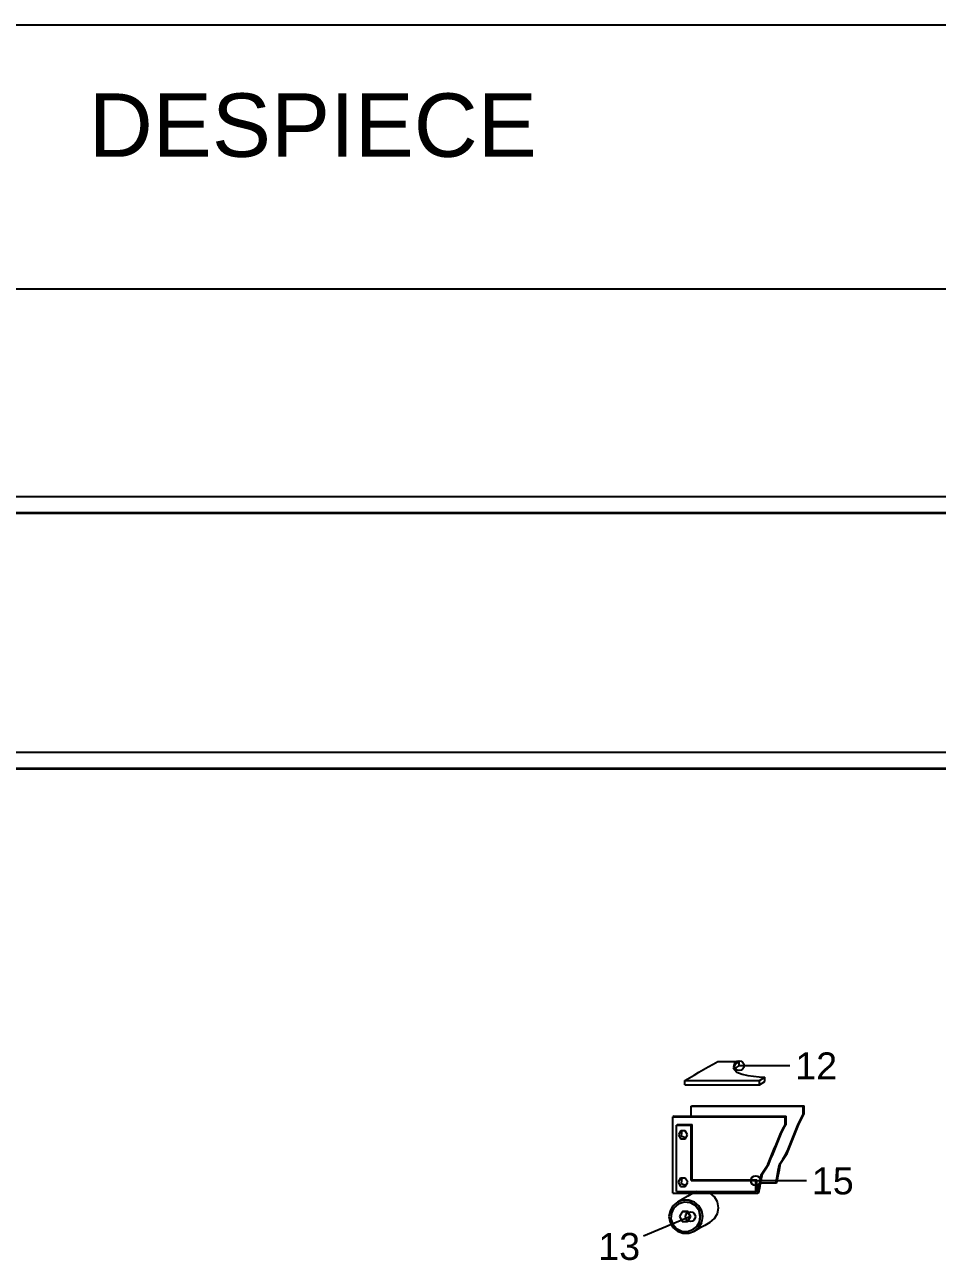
# Model space of a CAD drawing. Header units: millimetres. Extents: x 10 to 287, y 10 to 410.
# Drawn here: x 122.3 to 205.2, y 297.8 to 410 of the extents above; entities that cross this region are included whole.
import ezdxf
from ezdxf.enums import TextEntityAlignment as Align

# ---------------------------------------------------------------- set-up
doc = ezdxf.new("R2010")
doc.units = ezdxf.units.MM
doc.header["$MEASUREMENT"] = 0
doc.layers.add('DIBUJO', color=7, linetype='Continuous')
doc.layers.add('TEXTO', color=7, linetype='Continuous')
doc.styles.get("Standard").update_dxf_attribs({"font": 'arial.ttf'})

msp = doc.modelspace()

# ---------------------------------------------------------------- linework, layer by layer
at = {"layer": 'DIBUJO'}
for p, q in [((10, 410), (287, 410)), ((14, 386), (283, 386)), ((120.258, 367.143), (122.871, 367.143)), ((122.871, 367.143), (125.484, 367.143)), ((125.484, 367.143), (128.097, 367.143)), ((128.097, 367.143), (130.709, 367.143)), ((130.709, 367.143), (133.322, 367.143)), ((133.322, 367.143), (135.935, 367.143)), ((135.935, 367.143), (138.548, 367.143)), ((138.548, 367.143), (141.157, 367.143)), ((141.157, 367.143), (143.77, 367.143)), ((143.77, 367.143), (146.382, 367.143)), ((146.382, 367.143), (148.995, 367.143)), ((148.995, 367.143), (151.608, 367.143)), ((151.608, 367.143), (154.221, 367.143)), ((154.221, 367.143), (156.834, 367.143)), ((156.834, 367.143), (159.446, 367.143)), ((159.446, 367.143), (162.059, 367.143)), ((162.059, 367.143), (164.672, 367.143)), ((164.672, 367.143), (167.285, 367.143)), ((167.285, 367.143), (169.898, 367.143)), ((169.898, 367.143), (172.511, 367.143)), ((172.511, 367.143), (175.123, 367.143)), ((175.123, 367.143), (177.736, 367.143)), ((177.736, 367.143), (180.349, 367.143)), ((180.349, 367.143), (182.962, 367.143)), ((182.962, 367.143), (185.575, 367.143)), ((185.575, 367.143), (188.187, 367.143)), ((188.187, 367.143), (190.8, 367.143)), ((190.8, 367.143), (193.413, 367.143)), ((193.413, 367.143), (196.026, 367.143)), ((196.026, 367.143), (198.639, 367.143)), ((198.639, 367.143), (201.252, 367.143)), ((201.252, 367.143), (203.864, 367.143)), ((203.864, 367.143), (206.477, 367.143)), ((120.366, 365.698), (122.979, 365.698)), ((120.366, 365.64), (122.979, 365.64)), ((122.979, 365.698), (125.592, 365.698)), ((122.979, 365.64), (125.592, 365.64)), ((125.592, 365.698), (128.204, 365.698)), ((125.592, 365.64), (128.204, 365.64)), ((128.204, 365.698), (130.817, 365.698)), ((128.204, 365.64), (130.817, 365.64)), ((130.817, 365.698), (133.43, 365.698)), ((130.817, 365.64), (133.43, 365.64)), ((133.43, 365.698), (136.043, 365.698)), ((133.43, 365.64), (136.043, 365.64)), ((136.043, 365.698), (138.656, 365.698)), ((136.043, 365.64), (138.656, 365.64)), ((138.656, 365.698), (141.269, 365.698)), ((138.656, 365.64), (141.269, 365.64)), ((141.269, 365.698), (143.881, 365.698)), ((141.269, 365.64), (143.881, 365.64)), ((143.881, 365.698), (146.494, 365.698)), ((143.881, 365.64), (146.494, 365.64)), ((146.494, 365.698), (149.107, 365.698)), ((146.494, 365.64), (149.107, 365.64)), ((149.107, 365.698), (151.72, 365.698)), ((149.107, 365.64), (151.72, 365.64)), ((151.72, 365.698), (154.333, 365.698)), ((151.72, 365.64), (154.333, 365.64)), ((154.333, 365.698), (156.945, 365.698)), ((154.333, 365.64), (156.945, 365.64)), ((156.945, 365.698), (159.558, 365.698)), ((156.945, 365.64), (159.558, 365.64)), ((159.558, 365.698), (162.171, 365.698)), ((159.558, 365.64), (162.171, 365.64)), ((162.171, 365.698), (164.784, 365.698)), ((162.171, 365.64), (164.784, 365.64)), ((164.784, 365.698), (167.397, 365.698)), ((164.784, 365.64), (167.397, 365.64)), ((167.397, 365.698), (170.01, 365.698)), ((167.397, 365.64), (170.01, 365.64)), ((170.01, 365.698), (172.622, 365.698)), ((170.01, 365.64), (172.622, 365.64)), ((172.622, 365.698), (175.231, 365.698)), ((172.622, 365.64), (175.231, 365.64)), ((175.231, 365.698), (177.844, 365.698)), ((175.231, 365.64), (177.844, 365.64)), ((177.844, 365.698), (180.457, 365.698)), ((177.844, 365.64), (180.457, 365.64)), ((180.457, 365.698), (183.07, 365.698)), ((180.457, 365.64), (183.07, 365.64)), ((183.07, 365.698), (185.683, 365.698)), ((183.07, 365.64), (185.683, 365.64)), ((185.683, 365.698), (188.295, 365.698)), ((185.683, 365.64), (188.295, 365.64)), ((188.295, 365.698), (190.908, 365.698)), ((188.295, 365.64), (190.908, 365.64)), ((190.908, 365.698), (193.521, 365.698)), ((190.908, 365.64), (193.521, 365.64)), ((193.521, 365.698), (196.134, 365.698)), ((193.521, 365.64), (196.134, 365.64)), ((196.134, 365.698), (198.747, 365.698)), ((196.134, 365.64), (198.747, 365.64)), ((198.747, 365.698), (201.359, 365.698)), ((198.747, 365.64), (201.359, 365.64)), ((201.359, 365.698), (203.972, 365.698)), ((201.359, 365.64), (203.972, 365.64)), ((203.972, 365.698), (206.585, 365.698)), ((203.972, 365.64), (206.585, 365.64)), ((122.871, 343.886), (120.258, 343.886)), ((125.484, 343.886), (122.871, 343.886)), ((128.097, 343.886), (125.484, 343.886)), ((130.709, 343.886), (128.097, 343.886)), ((133.322, 343.886), (130.709, 343.886)), ((135.935, 343.886), (133.322, 343.886)), ((138.548, 343.886), (135.935, 343.886)), ((141.157, 343.886), (138.548, 343.886)), ((143.77, 343.886), (141.157, 343.886)), ((146.382, 343.886), (143.77, 343.886)), ((148.995, 343.886), (146.382, 343.886)), ((151.608, 343.886), (148.995, 343.886)), ((154.221, 343.886), (151.608, 343.886)), ((156.834, 343.886), (154.221, 343.886)), ((159.446, 343.886), (156.834, 343.886)), ((162.059, 343.886), (159.446, 343.886)), ((164.672, 343.886), (162.059, 343.886)), ((167.285, 343.886), (164.672, 343.886)), ((169.898, 343.886), (167.285, 343.886)), ((172.511, 343.886), (169.898, 343.886)), ((175.123, 343.886), (172.511, 343.886)), ((177.736, 343.886), (175.123, 343.886)), ((180.349, 343.886), (177.736, 343.886)), ((182.962, 343.886), (180.349, 343.886)), ((185.575, 343.886), (182.962, 343.886)), ((188.187, 343.886), (185.575, 343.886)), ((190.8, 343.886), (188.187, 343.886)), ((193.413, 343.886), (190.8, 343.886)), ((196.026, 343.886), (193.413, 343.886)), ((198.639, 343.886), (196.026, 343.886)), ((201.252, 343.886), (198.639, 343.886)), ((203.864, 343.886), (201.252, 343.886)), ((206.477, 343.886), (203.864, 343.886)), ((122.979, 342.44), (120.366, 342.44)), ((122.979, 342.383), (120.366, 342.383)), ((125.592, 342.44), (122.979, 342.44)), ((125.592, 342.383), (122.979, 342.383)), ((128.204, 342.44), (125.592, 342.44)), ((128.204, 342.383), (125.592, 342.383)), ((130.817, 342.44), (128.204, 342.44)), ((130.817, 342.383), (128.204, 342.383)), ((133.43, 342.44), (130.817, 342.44)), ((133.43, 342.383), (130.817, 342.383)), ((136.043, 342.44), (133.43, 342.44)), ((136.043, 342.383), (133.43, 342.383)), ((138.656, 342.44), (136.043, 342.44)), ((138.656, 342.383), (136.043, 342.383)), ((141.269, 342.44), (138.656, 342.44)), ((141.269, 342.383), (138.656, 342.383)), ((143.881, 342.44), (141.269, 342.44)), ((143.881, 342.383), (141.269, 342.383)), ((146.494, 342.44), (143.881, 342.44)), ((146.494, 342.383), (143.881, 342.383)), ((149.107, 342.44), (146.494, 342.44)), ((149.107, 342.383), (146.494, 342.383)), ((151.72, 342.44), (149.107, 342.44)), ((151.72, 342.383), (149.107, 342.383)), ((154.333, 342.44), (151.72, 342.44)), ((154.333, 342.383), (151.72, 342.383)), ((156.945, 342.44), (154.333, 342.44)), ((156.945, 342.383), (154.333, 342.383)), ((159.558, 342.44), (156.945, 342.44)), ((159.558, 342.383), (156.945, 342.383)), ((162.171, 342.44), (159.558, 342.44)), ((162.171, 342.383), (159.558, 342.383)), ((164.784, 342.44), (162.171, 342.44)), ((164.784, 342.383), (162.171, 342.383)), ((167.397, 342.44), (164.784, 342.44)), ((167.397, 342.383), (164.784, 342.383)), ((170.01, 342.44), (167.397, 342.44)), ((170.01, 342.383), (167.397, 342.383)), ((172.622, 342.44), (170.01, 342.44)), ((172.622, 342.383), (170.01, 342.383)), ((175.231, 342.44), (172.622, 342.44)), ((175.231, 342.383), (172.622, 342.383)), ((177.844, 342.44), (175.231, 342.44)), ((177.844, 342.383), (175.231, 342.383)), ((180.457, 342.44), (177.844, 342.44)), ((180.457, 342.383), (177.844, 342.383)), ((183.07, 342.44), (180.457, 342.44)), ((183.07, 342.383), (180.457, 342.383)), ((185.683, 342.44), (183.07, 342.44)), ((185.683, 342.383), (183.07, 342.383)), ((188.295, 342.44), (185.683, 342.44)), ((188.295, 342.383), (185.683, 342.383)), ((190.908, 342.44), (188.295, 342.44)), ((190.908, 342.383), (188.295, 342.383)), ((193.521, 342.44), (190.908, 342.44)), ((193.521, 342.383), (190.908, 342.383)), ((196.134, 342.44), (193.521, 342.44)), ((196.134, 342.383), (193.521, 342.383)), ((198.747, 342.44), (196.134, 342.44)), ((198.747, 342.383), (196.134, 342.383)), ((201.359, 342.44), (198.747, 342.44)), ((201.359, 342.383), (198.747, 342.383)), ((203.972, 342.44), (201.359, 342.44)), ((203.972, 342.383), (201.359, 342.383)), ((206.585, 342.44), (203.972, 342.44)), ((206.585, 342.383), (203.972, 342.383)), ((184.426, 315.333), (184.854, 315.58)), ((184.854, 315.58), (185.286, 315.827)), ((185.286, 315.827), (185.771, 315.827)), ((185.771, 315.827), (186.253, 315.827)), ((186.253, 315.827), (186.738, 315.827)), ((186.889, 315.592), (186.696, 315.245)), ((186.738, 315.827), (187.224, 315.827)), ((187.224, 315.827), (186.889, 315.592)), ((187.224, 315.441), (186.97, 315.276)), ((187.224, 315.441), (187.224, 315.827)), ((187.224, 315.441), (191.824, 315.441)), ((182.28, 314.092), (182.711, 314.343)), ((182.711, 314.343), (183.139, 314.59)), ((183.139, 314.59), (183.567, 314.836)), ((183.567, 314.836), (183.998, 315.087)), ((183.998, 315.087), (184.426, 315.333)), ((186.696, 315.245), (187.012, 314.855)), ((186.97, 315.276), (186.762, 315.06)), ((187.012, 314.855), (187.498, 314.667)), ((187.498, 314.667), (188.01, 314.547)), ((188.01, 314.547), (188.527, 314.47)), ((188.527, 314.47), (189.051, 314.416)), ((189.051, 314.416), (189.571, 314.381)), ((189.32, 314.239), (189.571, 314.381)), ((189.571, 313.996), (189.571, 314.381)), ((182.28, 313.707), (182.28, 314.092)), ((182.28, 314.092), (182.846, 314.092)), ((182.28, 313.707), (182.846, 313.707)), ((182.846, 314.092), (183.413, 314.092)), ((182.846, 313.707), (183.413, 313.707)), ((183.413, 314.092), (183.979, 314.092)), ((183.413, 313.707), (183.979, 313.707)), ((183.979, 314.092), (184.546, 314.092)), ((183.979, 313.707), (184.546, 313.707)), ((184.546, 314.092), (185.112, 314.092)), ((184.546, 313.707), (185.112, 313.707)), ((185.112, 314.092), (185.675, 314.092)), ((185.112, 313.707), (185.675, 313.707)), ((185.675, 314.092), (186.241, 314.092)), ((185.675, 313.707), (186.241, 313.707)), ((186.241, 314.092), (186.808, 314.092)), ((186.241, 313.707), (186.808, 313.707)), ((186.808, 314.092), (187.374, 314.092)), ((186.808, 313.707), (187.374, 313.707)), ((187.374, 314.092), (187.941, 314.092)), ((187.374, 313.707), (187.941, 313.707)), ((187.941, 314.092), (188.507, 314.092)), ((187.941, 313.707), (188.507, 313.707)), ((188.507, 314.092), (189.07, 314.092)), ((188.507, 313.707), (189.07, 313.707)), ((189.07, 314.092), (189.32, 314.239)), ((189.07, 313.707), (189.07, 314.092)), ((189.07, 313.707), (189.32, 313.854)), ((189.32, 313.854), (189.571, 313.996)), ((182.862, 311.746), (182.962, 311.803)), ((182.862, 311.299), (182.862, 311.746)), ((182.862, 311.746), (183.424, 311.746)), ((182.862, 310.851), (182.862, 311.299)), ((182.962, 311.803), (183.524, 311.803)), ((183.424, 311.746), (183.991, 311.746)), ((183.524, 311.803), (184.091, 311.803)), ((183.991, 311.746), (184.557, 311.746)), ((184.091, 311.803), (184.657, 311.803)), ((184.557, 311.746), (185.124, 311.746)), ((184.657, 311.803), (185.224, 311.803)), ((185.124, 311.746), (185.686, 311.746)), ((185.224, 311.803), (185.787, 311.803)), ((185.686, 311.746), (186.253, 311.746)), ((185.787, 311.803), (186.353, 311.803)), ((186.253, 311.746), (186.819, 311.746)), ((186.353, 311.803), (186.92, 311.803)), ((186.819, 311.746), (187.386, 311.746)), ((186.92, 311.803), (187.486, 311.803)), ((187.386, 311.746), (187.949, 311.746)), ((187.486, 311.803), (188.049, 311.803)), ((187.949, 311.746), (188.515, 311.746)), ((188.049, 311.803), (188.615, 311.803)), ((188.515, 311.746), (189.082, 311.746)), ((188.615, 311.803), (189.182, 311.803)), ((189.082, 311.746), (189.648, 311.746)), ((189.182, 311.803), (189.748, 311.803)), ((189.648, 311.746), (190.211, 311.746)), ((189.748, 311.803), (190.311, 311.803)), ((190.211, 311.746), (190.777, 311.746)), ((190.311, 311.803), (190.877, 311.803)), ((190.777, 311.746), (191.344, 311.746)), ((190.877, 311.803), (191.444, 311.803)), ((191.344, 311.746), (191.91, 311.746)), ((191.444, 311.803), (192.01, 311.803)), ((191.91, 311.746), (192.473, 311.746)), ((192.01, 311.803), (192.573, 311.803)), ((192.473, 311.746), (193.039, 311.746)), ((192.573, 311.803), (193.139, 311.803)), ((192.816, 310.582), (193.039, 311.025)), ((192.916, 310.64), (193.139, 311.083)), ((193.039, 311.746), (193.139, 311.803)), ((193.039, 311.387), (193.039, 311.746)), ((193.039, 311.025), (193.039, 311.387)), ((193.039, 311.025), (193.139, 311.083)), ((193.139, 311.445), (193.139, 311.803)), ((193.139, 311.083), (193.139, 311.445)), ((181.312, 310.851), (181.212, 310.794)), ((181.212, 310.262), (181.212, 310.794)), ((181.212, 310.794), (181.779, 310.794)), ((181.212, 309.726), (181.212, 310.262)), ((181.312, 310.851), (181.879, 310.851)), ((181.621, 310.092), (181.521, 310.034)), ((181.521, 310.034), (181.964, 310.034)), ((181.521, 309.487), (181.521, 310.034)), ((181.621, 310.092), (182.064, 310.092)), ((181.779, 310.794), (182.345, 310.794)), ((181.879, 310.851), (182.445, 310.851)), ((181.964, 310.034), (182.411, 310.034)), ((182.064, 310.092), (182.511, 310.092)), ((182.345, 310.794), (182.908, 310.794)), ((182.411, 310.034), (182.854, 310.034)), ((182.445, 310.851), (183.008, 310.851)), ((182.511, 310.092), (182.954, 310.092)), ((182.954, 310.092), (182.854, 310.034)), ((182.854, 309.476), (182.854, 310.034)), ((182.908, 310.794), (183.474, 310.794)), ((182.954, 309.534), (182.954, 310.092)), ((183.008, 310.851), (183.575, 310.851)), ((183.474, 310.794), (184.041, 310.794)), ((183.575, 310.851), (184.141, 310.851)), ((184.041, 310.794), (184.607, 310.794)), ((184.141, 310.851), (184.708, 310.851)), ((184.607, 310.794), (185.17, 310.794)), ((184.708, 310.851), (185.27, 310.851)), ((185.17, 310.794), (185.737, 310.794)), ((185.27, 310.851), (185.837, 310.851)), ((185.737, 310.794), (186.303, 310.794)), ((185.837, 310.851), (186.403, 310.851)), ((186.303, 310.794), (186.869, 310.794)), ((186.403, 310.851), (186.97, 310.851)), ((186.869, 310.794), (187.432, 310.794)), ((186.97, 310.851), (187.532, 310.851)), ((187.432, 310.794), (187.999, 310.794)), ((187.532, 310.851), (188.099, 310.851)), ((187.999, 310.794), (188.565, 310.794)), ((188.099, 310.851), (188.665, 310.851)), ((188.565, 310.794), (189.132, 310.794)), ((188.665, 310.851), (189.232, 310.851)), ((189.132, 310.794), (189.694, 310.794)), ((189.232, 310.851), (189.794, 310.851)), ((189.694, 310.794), (190.261, 310.794)), ((189.794, 310.851), (190.361, 310.851)), ((190.261, 310.794), (190.827, 310.794)), ((190.361, 310.851), (190.927, 310.851)), ((190.827, 310.794), (191.394, 310.794)), ((190.927, 310.851), (191.494, 310.851)), ((191.17, 309.63), (191.394, 310.077)), ((191.27, 309.688), (191.494, 310.135)), ((191.494, 310.851), (191.394, 310.794)), ((191.394, 310.435), (191.394, 310.794)), ((191.394, 310.077), (191.394, 310.435)), ((191.494, 310.135), (191.394, 310.077)), ((191.494, 310.493), (191.494, 310.851)), ((191.494, 310.135), (191.494, 310.493)), ((192.407, 309.68), (192.592, 310.135)), ((192.507, 309.738), (192.692, 310.192)), ((192.592, 310.135), (192.816, 310.582)), ((192.592, 310.135), (192.692, 310.192)), ((192.692, 310.192), (192.916, 310.64)), ((181.212, 309.194), (181.212, 309.726)), ((181.212, 308.659), (181.212, 309.194)), ((181.521, 308.94), (181.521, 309.487)), ((181.521, 308.393), (181.521, 308.94)), ((181.917, 309.518), (181.709, 309.16)), ((181.709, 309.16), (181.917, 308.801)), ((182.334, 309.518), (181.917, 309.518)), ((181.917, 308.801), (182.334, 308.801)), ((182.025, 309.564), (181.968, 309.067)), ((181.968, 309.067), (182.426, 308.871)), ((182.542, 309.16), (182.334, 309.518)), ((182.334, 308.801), (182.542, 309.16)), ((182.854, 308.913), (182.854, 309.476)), ((182.854, 308.354), (182.854, 308.913)), ((182.954, 308.971), (182.954, 309.534)), ((182.954, 308.412), (182.954, 308.971)), ((190.577, 308.273), (190.762, 308.728)), ((190.677, 308.331), (190.862, 308.786)), ((190.762, 308.728), (190.947, 309.183)), ((190.862, 308.786), (191.047, 309.241)), ((190.947, 309.183), (191.17, 309.63)), ((191.047, 309.241), (190.947, 309.183)), ((191.047, 309.241), (191.27, 309.688)), ((191.852, 308.312), (192.037, 308.767)), ((191.953, 308.37), (192.138, 308.824)), ((192.037, 308.767), (192.222, 309.221)), ((192.138, 308.824), (192.323, 309.279)), ((192.222, 309.221), (192.407, 309.68)), ((192.323, 309.279), (192.507, 309.738)), ((181.212, 308.127), (181.212, 308.659)), ((181.212, 307.591), (181.212, 308.127)), ((181.212, 307.059), (181.212, 307.591)), ((181.521, 307.846), (181.521, 308.393)), ((181.521, 307.298), (181.521, 307.846)), ((182.854, 307.795), (182.854, 308.354)), ((182.854, 307.233), (182.854, 307.795)), ((182.954, 307.853), (182.954, 308.412)), ((182.954, 307.291), (182.954, 307.853)), ((190.203, 307.36), (190.388, 307.815)), ((190.303, 307.418), (190.488, 307.873)), ((190.388, 307.815), (190.577, 308.273)), ((190.488, 307.873), (190.677, 308.331)), ((191.482, 307.399), (191.667, 307.853)), ((191.583, 307.456), (191.768, 307.911)), ((191.667, 307.853), (191.852, 308.312)), ((191.768, 307.911), (191.953, 308.37)), ((181.212, 306.528), (181.212, 307.059)), ((181.212, 305.992), (181.212, 306.528)), ((181.521, 306.751), (181.521, 307.298)), ((181.521, 306.204), (181.521, 306.751)), ((182.854, 306.674), (182.854, 307.233)), ((182.854, 306.115), (182.854, 306.674)), ((182.954, 306.732), (182.954, 307.291)), ((182.954, 306.173), (182.954, 306.732)), ((189.536, 305.996), (189.833, 306.447)), ((189.636, 306.054), (189.933, 306.504)), ((189.833, 306.447), (190.018, 306.905)), ((189.933, 306.504), (189.833, 306.447)), ((189.933, 306.504), (190.118, 306.963)), ((190.018, 306.905), (190.203, 307.36)), ((190.118, 306.963), (190.303, 307.418)), ((190.781, 305.93), (190.885, 306.493)), ((190.881, 305.988), (190.985, 306.551)), ((190.885, 306.493), (191.182, 306.944)), ((190.885, 306.493), (190.985, 306.551)), ((190.985, 306.551), (191.282, 307.002)), ((191.182, 306.944), (191.482, 307.399)), ((191.282, 307.002), (191.583, 307.456)), ((191.482, 307.399), (191.583, 307.456)), ((181.212, 305.46), (181.212, 305.992)), ((181.212, 304.924), (181.212, 305.46)), ((181.521, 305.657), (181.521, 306.204)), ((181.521, 305.109), (181.521, 305.657)), ((182.854, 305.553), (182.854, 306.115)), ((182.854, 304.994), (182.854, 305.553)), ((182.954, 305.61), (182.954, 306.173)), ((182.954, 305.052), (182.954, 305.61)), ((189.132, 304.978), (189.24, 305.541)), ((189.232, 305.036), (189.34, 305.599)), ((189.24, 305.541), (189.536, 305.996)), ((189.34, 305.599), (189.24, 305.541)), ((189.34, 305.599), (189.636, 306.054)), ((190.569, 304.809), (190.673, 305.372)), ((190.669, 304.867), (190.773, 305.429)), ((190.673, 305.372), (190.781, 305.93)), ((190.773, 305.429), (190.881, 305.988)), ((181.212, 304.393), (181.212, 304.924)), ((181.212, 303.857), (181.212, 304.393)), ((181.521, 304.562), (181.521, 305.109)), ((181.521, 304.015), (181.521, 304.562)), ((181.914, 305.214), (181.698, 304.844)), ((181.698, 304.844), (181.914, 304.474)), ((182.338, 305.214), (181.914, 305.214)), ((181.914, 304.474), (182.338, 304.474)), ((182.022, 305.256), (181.956, 304.743)), ((181.956, 304.743), (182.43, 304.547)), ((182.553, 304.844), (182.338, 305.214)), ((182.338, 304.474), (182.553, 304.844)), ((182.954, 305.052), (182.854, 304.994)), ((182.854, 304.994), (183.39, 304.994)), ((182.954, 305.052), (183.49, 305.052)), ((183.39, 304.994), (183.925, 304.994)), ((183.49, 305.052), (184.025, 305.052)), ((183.925, 304.994), (184.457, 304.994)), ((184.025, 305.052), (184.557, 305.052)), ((184.457, 304.994), (184.993, 304.994)), ((184.557, 305.052), (185.093, 305.052)), ((184.993, 304.994), (185.525, 304.994)), ((185.093, 305.052), (185.625, 305.052)), ((185.525, 304.994), (186.06, 304.994)), ((185.625, 305.052), (186.16, 305.052)), ((186.06, 304.994), (186.596, 304.994)), ((186.16, 305.052), (186.696, 305.052)), ((186.596, 304.994), (187.128, 304.994)), ((186.696, 305.052), (187.228, 305.052)), ((187.128, 304.994), (187.663, 304.994)), ((187.228, 305.052), (187.764, 305.052)), ((187.663, 304.994), (188.195, 304.994)), ((187.764, 305.052), (188.295, 305.052)), ((188.195, 304.994), (188.731, 304.994)), ((188.295, 305.052), (188.831, 305.052)), ((188.831, 305.052), (188.731, 304.994)), ((188.731, 304.504), (188.731, 304.994)), ((188.731, 304.994), (193.331, 304.994)), ((188.731, 304.015), (188.731, 304.504)), ((188.831, 304.562), (188.831, 305.052)), ((188.831, 304.073), (188.831, 304.562)), ((188.92, 303.857), (189.028, 304.42)), ((189.02, 303.915), (189.128, 304.477)), ((189.028, 304.42), (189.132, 304.978)), ((189.128, 304.477), (189.232, 305.036)), ((189.189, 304.809), (189.648, 304.809)), ((189.648, 304.809), (190.107, 304.809)), ((190.107, 304.809), (190.569, 304.809)), ((190.569, 304.809), (190.669, 304.867)), ((181.212, 303.857), (181.763, 303.857)), ((181.521, 304.015), (182.075, 304.015)), ((182.091, 303.321), (181.625, 303.052)), ((182.126, 303.233), (181.625, 303.052)), ((181.763, 303.857), (182.314, 303.857)), ((182.075, 304.015), (182.63, 304.015)), ((182.553, 303.587), (182.091, 303.321)), ((182.661, 303.233), (182.126, 303.233)), ((182.314, 303.857), (182.865, 303.857)), ((183.02, 303.857), (182.553, 303.587)), ((182.63, 304.015), (183.185, 304.015)), ((183.162, 303.052), (182.661, 303.233)), ((182.865, 303.857), (183.417, 303.857)), ((183.382, 304.015), (183.039, 303.869)), ((183.185, 304.015), (183.736, 304.015)), ((183.417, 303.857), (183.968, 303.857)), ((183.736, 304.015), (184.291, 304.015)), ((183.968, 303.857), (184.515, 303.857)), ((184.291, 304.015), (184.846, 304.015)), ((184.515, 303.857), (185.066, 303.857)), ((184.993, 303.514), (184.592, 303.857)), ((184.846, 304.015), (185.401, 304.015)), ((185.255, 303.055), (184.993, 303.514)), ((185.066, 303.857), (185.617, 303.857)), ((185.343, 302.535), (185.255, 303.055)), ((185.401, 304.015), (185.956, 304.015)), ((185.617, 303.857), (186.168, 303.857)), ((185.956, 304.015), (186.511, 304.015)), ((186.168, 303.857), (186.719, 303.857)), ((186.511, 304.015), (187.066, 304.015)), ((186.719, 303.857), (187.27, 303.857)), ((187.066, 304.015), (187.621, 304.015)), ((187.27, 303.857), (187.821, 303.857)), ((187.621, 304.015), (188.176, 304.015)), ((187.821, 303.857), (188.369, 303.857)), ((188.176, 304.015), (188.731, 304.015)), ((188.369, 303.857), (188.92, 303.857)), ((188.831, 304.073), (188.731, 304.015)), ((189.02, 303.915), (188.92, 303.857)), ((180.946, 302.246), (180.854, 301.722)), ((181.216, 302.709), (180.946, 302.246)), ((181.07, 302.046), (181.035, 301.525)), ((181.297, 302.516), (181.07, 302.046)), ((181.625, 303.052), (181.216, 302.709)), ((181.69, 302.859), (181.297, 302.516)), ((182.218, 303.032), (181.69, 302.859)), ((181.725, 302.878), (181.69, 302.859)), ((181.725, 302.878), (181.709, 302.867)), ((182.253, 303.052), (181.725, 302.878)), ((182.049, 302.158), (181.798, 301.722)), ((182.079, 302.177), (182.049, 302.158)), ((182.549, 302.158), (182.049, 302.158)), ((182.079, 302.177), (182.064, 302.165)), ((182.584, 302.177), (182.079, 302.177)), ((182.773, 302.974), (182.218, 303.032)), ((182.808, 302.994), (182.253, 303.052)), ((182.8, 301.722), (182.549, 302.158)), ((182.835, 301.741), (182.584, 302.177)), ((183.255, 302.693), (182.773, 302.974)), ((183.289, 302.712), (182.808, 302.994)), ((183.571, 302.709), (183.162, 303.052)), ((183.582, 302.246), (183.255, 302.693)), ((183.613, 302.265), (183.289, 302.712)), ((183.837, 302.246), (183.571, 302.709)), ((183.698, 301.703), (183.582, 302.246)), ((183.729, 301.722), (183.613, 302.265)), ((183.929, 301.722), (183.837, 302.246)), ((184.985, 301.549), (185.251, 302.011)), ((185.251, 302.011), (185.343, 302.535)), ((182.8, 301.722), (178.55, 299.962)), ((180.854, 301.722), (180.946, 301.194)), ((180.946, 301.194), (181.216, 300.732)), ((181.035, 301.525), (181.201, 301.032)), ((181.201, 301.032), (181.548, 300.639)), ((181.798, 301.722), (182.049, 301.287)), ((182.049, 301.287), (182.549, 301.287)), ((182.549, 301.287), (182.8, 301.722)), ((182.584, 301.306), (182.549, 301.287)), ((182.569, 301.294), (182.584, 301.306)), ((182.584, 301.306), (182.835, 301.741)), ((183.027, 300.543), (183.386, 300.84)), ((183.062, 300.562), (183.417, 300.859)), ((183.386, 300.84), (183.617, 301.244)), ((183.417, 300.859), (183.648, 301.263)), ((183.571, 300.732), (183.837, 301.194)), ((183.617, 301.244), (183.698, 301.703)), ((184.103, 300.932), (183.632, 300.662)), ((183.648, 301.263), (183.729, 301.722)), ((183.837, 301.194), (183.929, 301.722)), ((184.577, 301.206), (184.103, 300.932)), ((184.577, 301.206), (184.985, 301.549)), ((181.216, 300.732), (181.625, 300.389)), ((181.548, 300.639), (182.014, 300.408)), ((181.625, 300.389), (182.126, 300.208)), ((182.014, 300.408), (182.534, 300.373)), ((182.126, 300.208), (182.661, 300.208)), ((182.534, 300.373), (183.027, 300.543)), ((182.661, 300.208), (183.162, 300.389)), ((183.062, 300.562), (183.027, 300.543)), ((183.047, 300.554), (183.062, 300.562)), ((183.162, 300.389), (183.571, 300.732)), ((183.632, 300.662), (183.162, 300.389))]:
    msp.add_line(p, q, dxfattribs=at)
for centre in [(187.224, 315.441), (188.731, 304.994), (182.8, 301.722)]:
    msp.add_circle(centre, 0.45, dxfattribs=at)

# ---------------------------------------------------------------- texts
at = {"layer": 'TEXTO'}
for s, height, p in [('DESPIECE', 5.76, (148.5, 398)), ('12', 2.45, (194.224, 314.191)), ('15', 2.45, (195.731, 303.744)), ('13', 2.45, (176.333, 297.793))]:
    msp.add_text(s, height=height, dxfattribs=at).set_placement(p, align=Align.CENTER)

doc.saveas('drawing.dxf')
